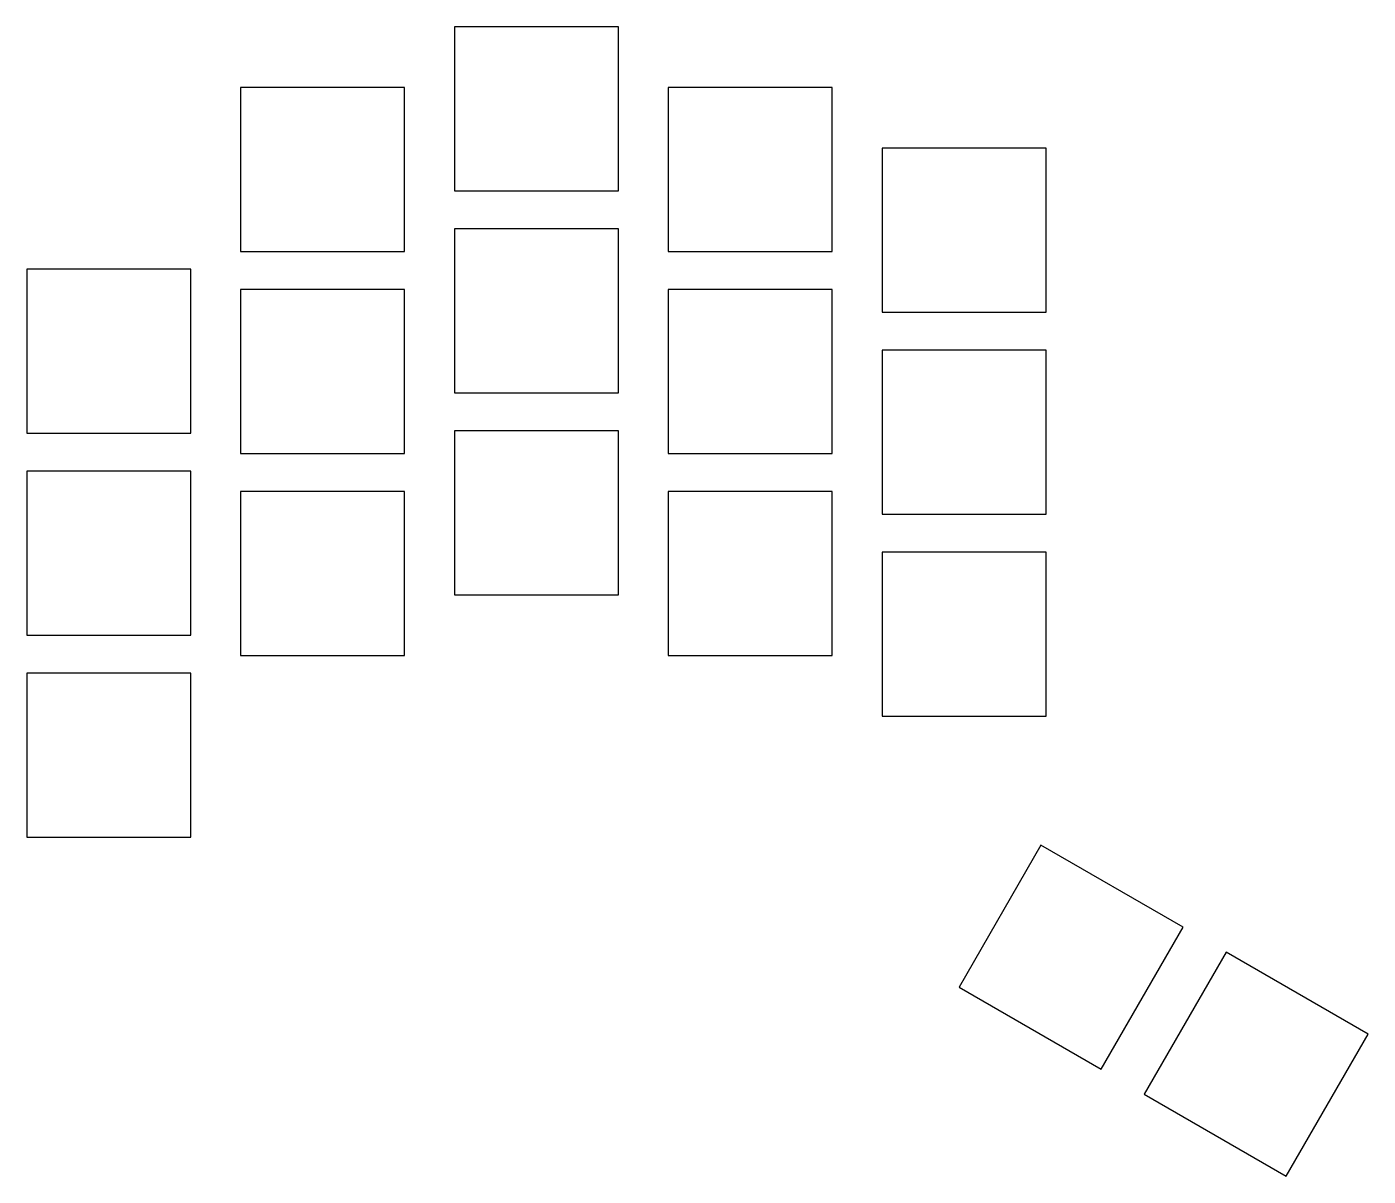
# Model space of a CAD drawing. Header units: millimetres. Extents: x -7 to 106, y -35 to 61.
import ezdxf

# ---------------------------------------------------------------- set-up
doc = ezdxf.new("R2010")
doc.units = ezdxf.units.MM

msp = doc.modelspace()

# ---------------------------------------------------------------- linework, layer by layer
for p, q in [((42.9, 61.3), (29.1, 61.3)), ((29.1, 61.3), (29.1, 47.5)), ((42.9, 47.5), (42.9, 61.3)), ((24.9, 56.2), (11.1, 56.2)), ((11.1, 56.2), (11.1, 42.4)), ((24.9, 42.4), (24.9, 56.2)), ((60.9, 56.2), (47.1, 56.2)), ((47.1, 56.2), (47.1, 42.4)), ((60.9, 42.4), (60.9, 56.2)), ((78.9, 51.1), (65.1, 51.1)), ((65.1, 51.1), (65.1, 37.3)), ((78.9, 37.3), (78.9, 51.1)), ((29.1, 47.5), (42.9, 47.5)), ((42.9, 44.3), (29.1, 44.3)), ((29.1, 44.3), (29.1, 30.5)), ((42.9, 30.5), (42.9, 44.3)), ((11.1, 42.4), (24.9, 42.4)), ((47.1, 42.4), (60.9, 42.4)), ((6.9, 40.9), (-6.9, 40.9)), ((-6.9, 40.9), (-6.9, 27.1)), ((6.9, 27.1), (6.9, 40.9)), ((24.9, 39.2), (11.1, 39.2)), ((11.1, 39.2), (11.1, 25.4)), ((24.9, 25.4), (24.9, 39.2)), ((60.9, 39.2), (47.1, 39.2)), ((47.1, 39.2), (47.1, 25.4)), ((60.9, 25.4), (60.9, 39.2)), ((65.1, 37.3), (78.9, 37.3)), ((78.9, 34.1), (65.1, 34.1)), ((65.1, 34.1), (65.1, 20.3)), ((78.9, 20.3), (78.9, 34.1)), ((29.1, 30.5), (42.9, 30.5)), ((-6.9, 27.1), (6.9, 27.1)), ((42.9, 27.3), (29.1, 27.3)), ((29.1, 27.3), (29.1, 13.5)), ((42.9, 13.5), (42.9, 27.3)), ((11.1, 25.4), (24.9, 25.4)), ((47.1, 25.4), (60.9, 25.4)), ((6.9, 23.9), (-6.9, 23.9)), ((-6.9, 23.9), (-6.9, 10.1)), ((6.9, 10.1), (6.9, 23.9)), ((24.9, 22.2), (11.1, 22.2)), ((11.1, 22.2), (11.1, 8.4)), ((24.9, 8.4), (24.9, 22.2)), ((60.9, 22.2), (47.1, 22.2)), ((47.1, 22.2), (47.1, 8.4)), ((60.9, 8.4), (60.9, 22.2)), ((65.1, 20.3), (78.9, 20.3)), ((78.9, 17.1), (65.1, 17.1)), ((65.1, 17.1), (65.1, 3.3)), ((78.9, 3.3), (78.9, 17.1)), ((29.1, 13.5), (42.9, 13.5)), ((-6.9, 10.1), (6.9, 10.1)), ((11.1, 8.4), (24.9, 8.4)), ((47.1, 8.4), (60.9, 8.4)), ((6.9, 6.9), (-6.9, 6.9)), ((-6.9, 6.9), (-6.9, -6.9)), ((6.9, -6.9), (6.9, 6.9)), ((65.1, 3.3), (78.9, 3.3)), ((-6.9, -6.9), (6.9, -6.9)), ((78.47, -7.57), (71.57, -19.53)), ((90.43, -14.47), (78.47, -7.57)), ((83.53, -26.43), (90.43, -14.47)), ((94.06, -16.57), (87.16, -28.53)), ((106.01, -23.47), (94.06, -16.57)), ((71.57, -19.53), (83.53, -26.43)), ((99.11, -35.43), (106.01, -23.47)), ((87.16, -28.53), (99.11, -35.43))]:
    msp.add_line(p, q)

doc.saveas('drawing.dxf')
